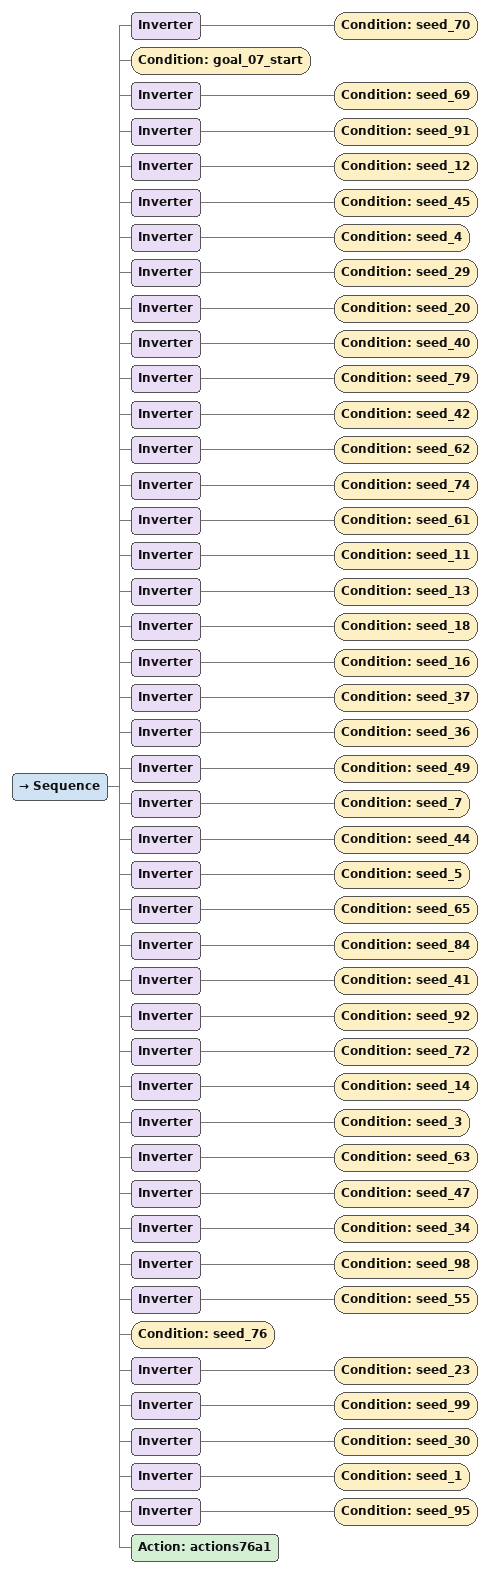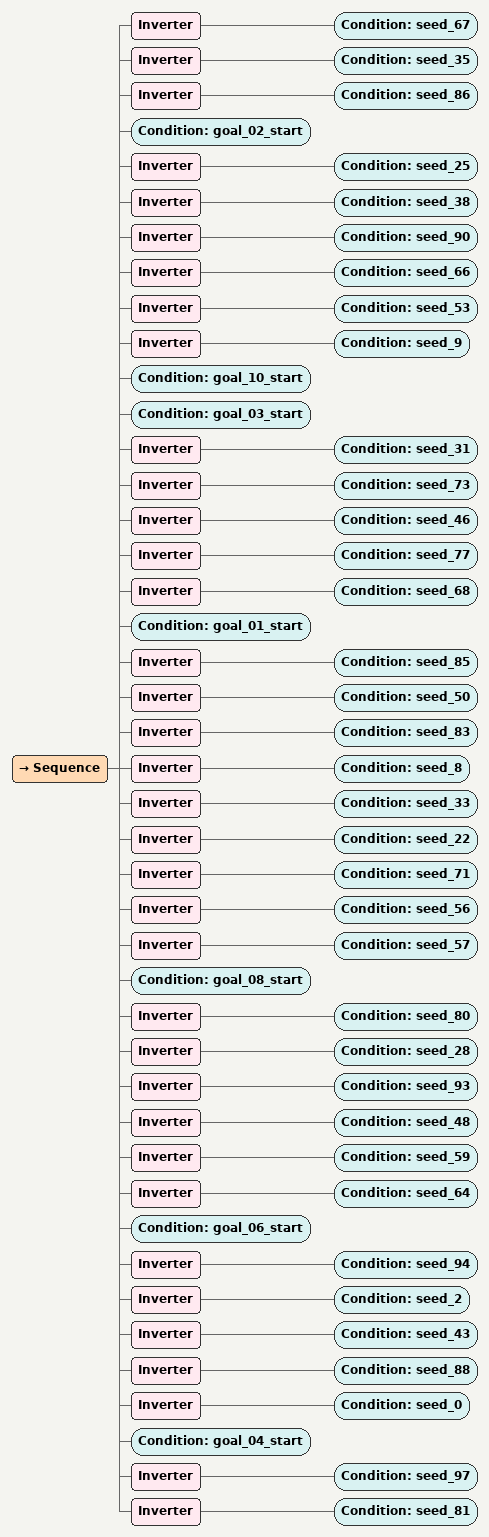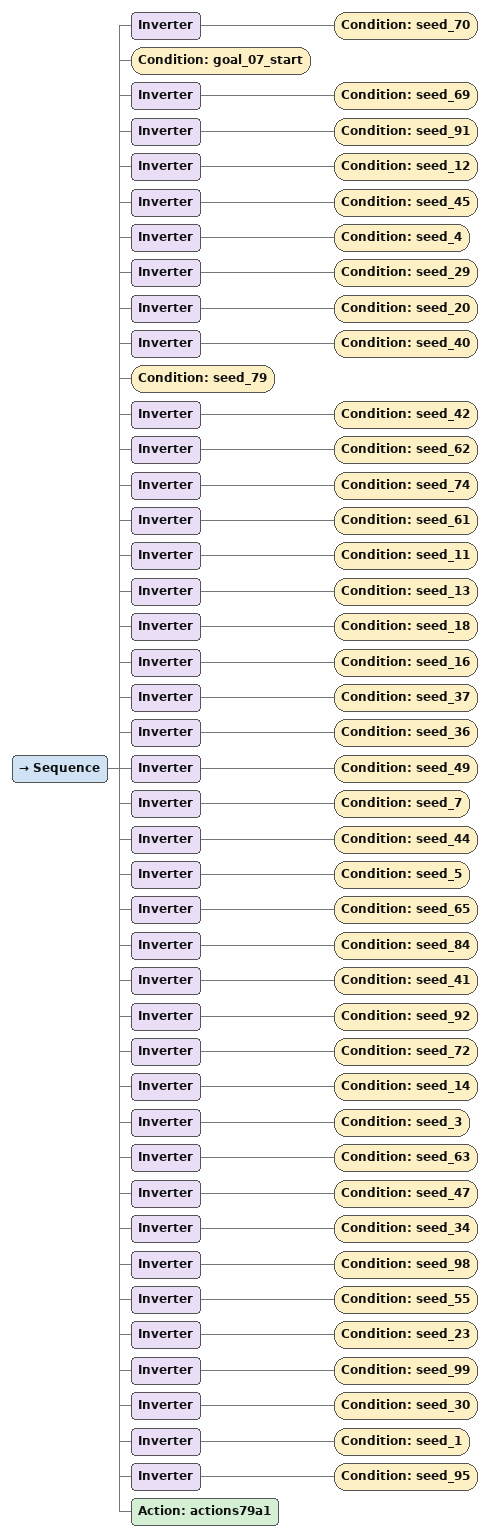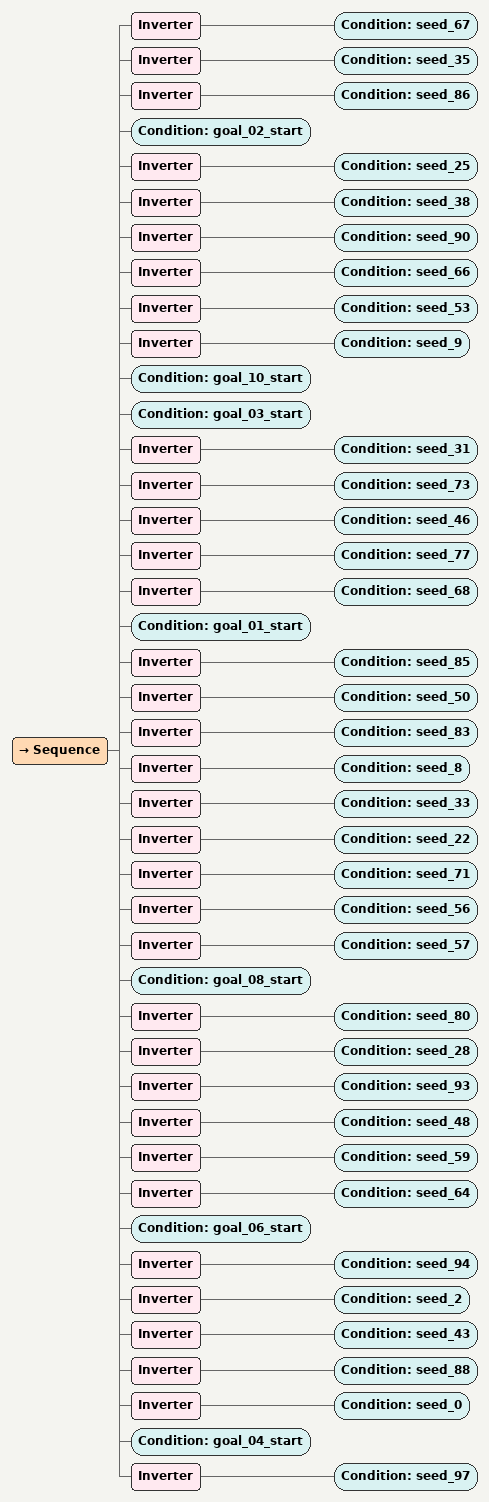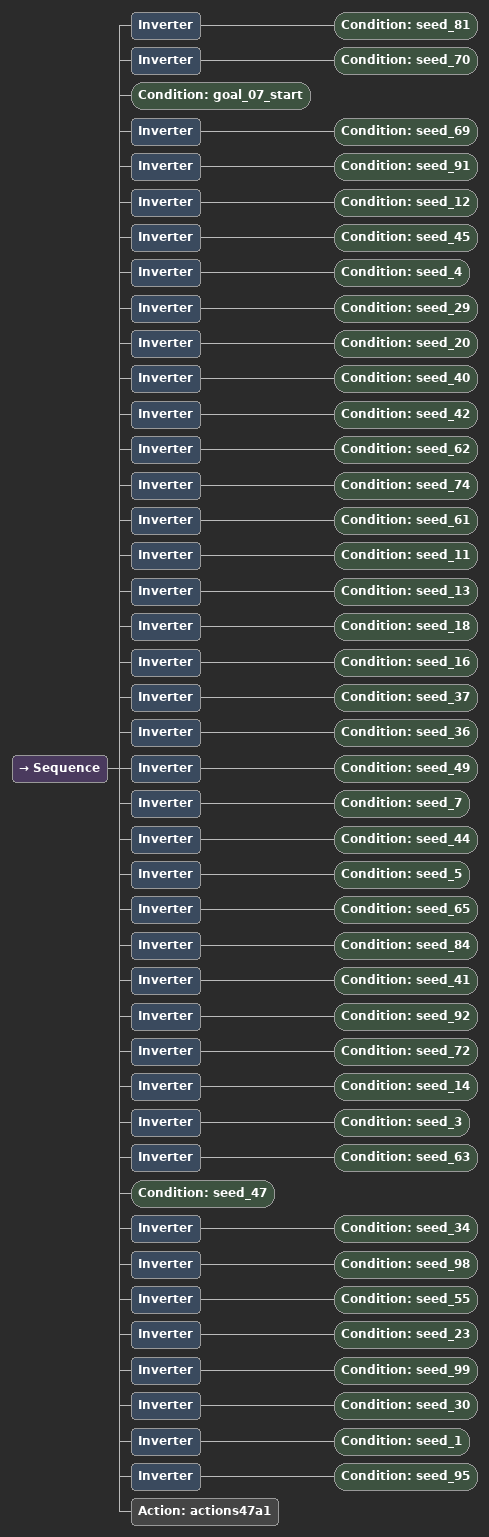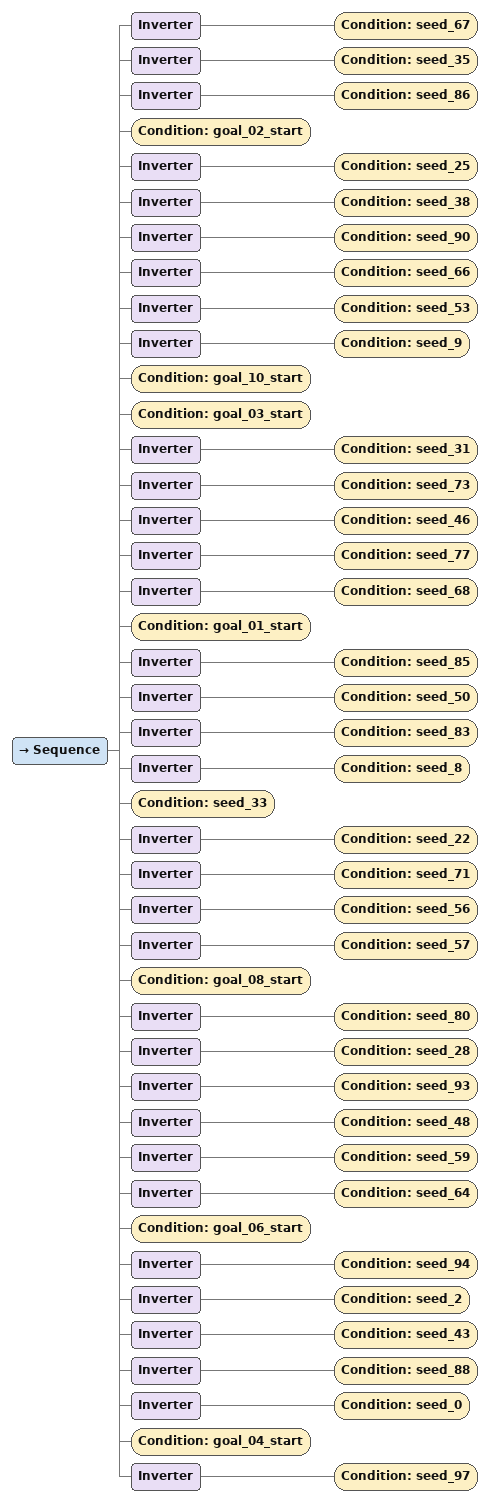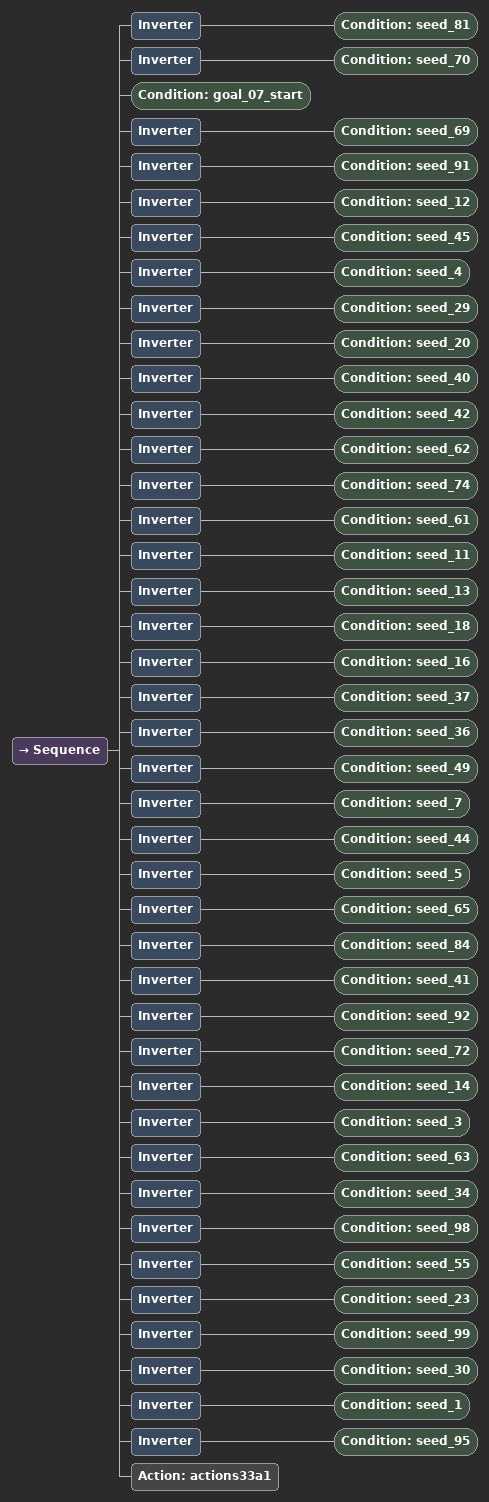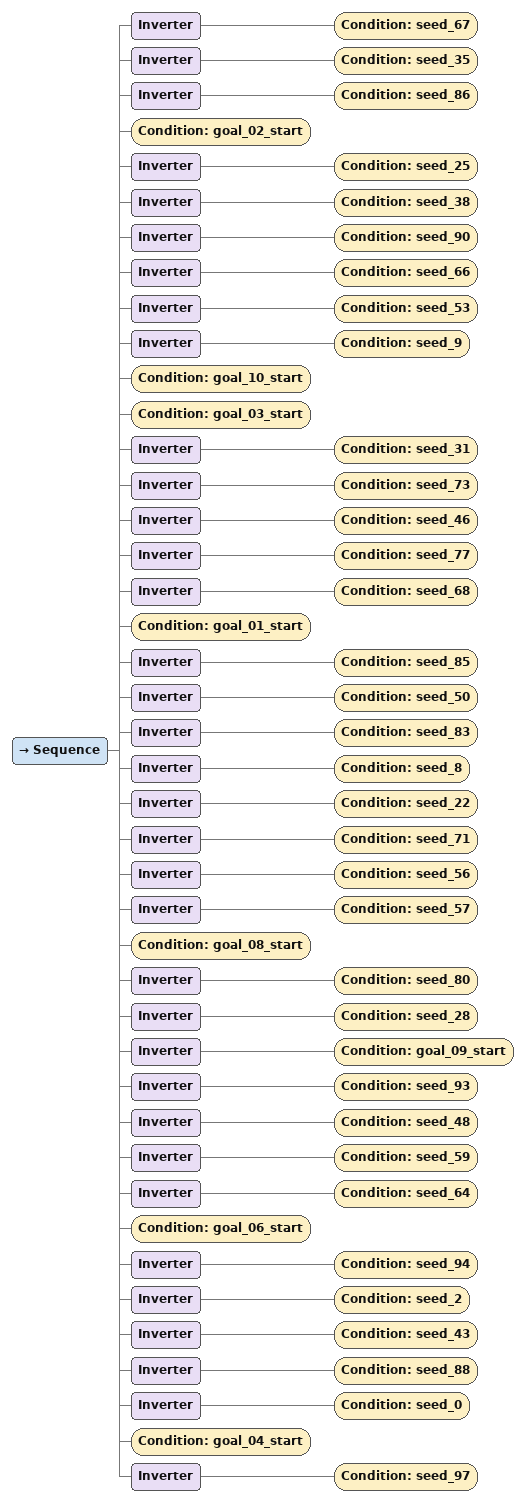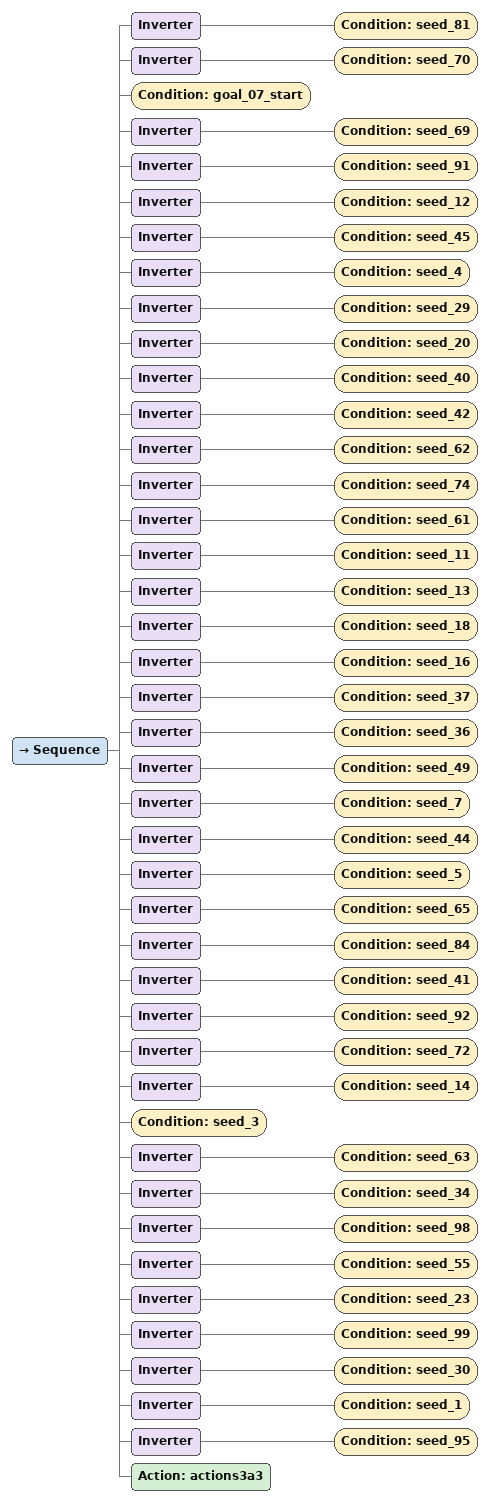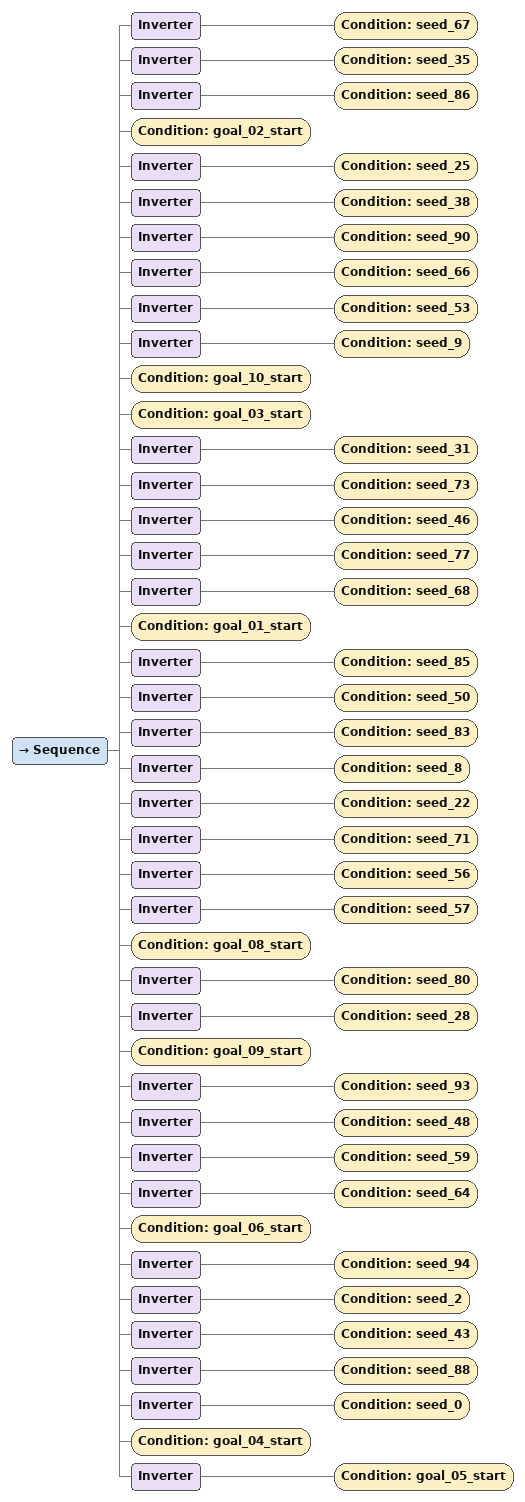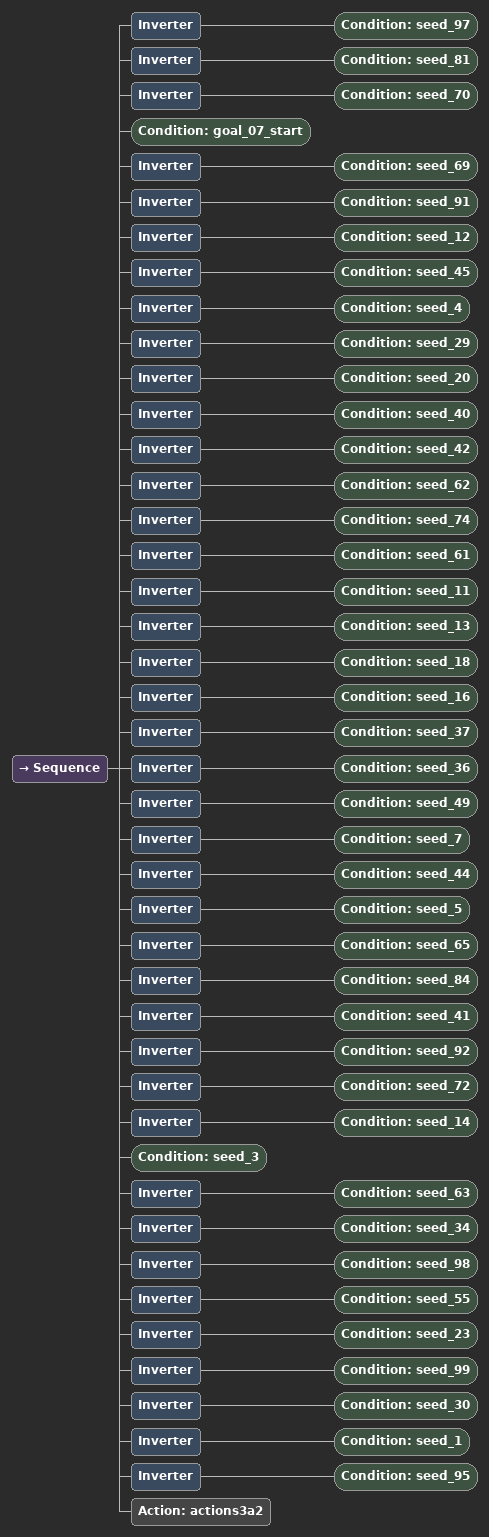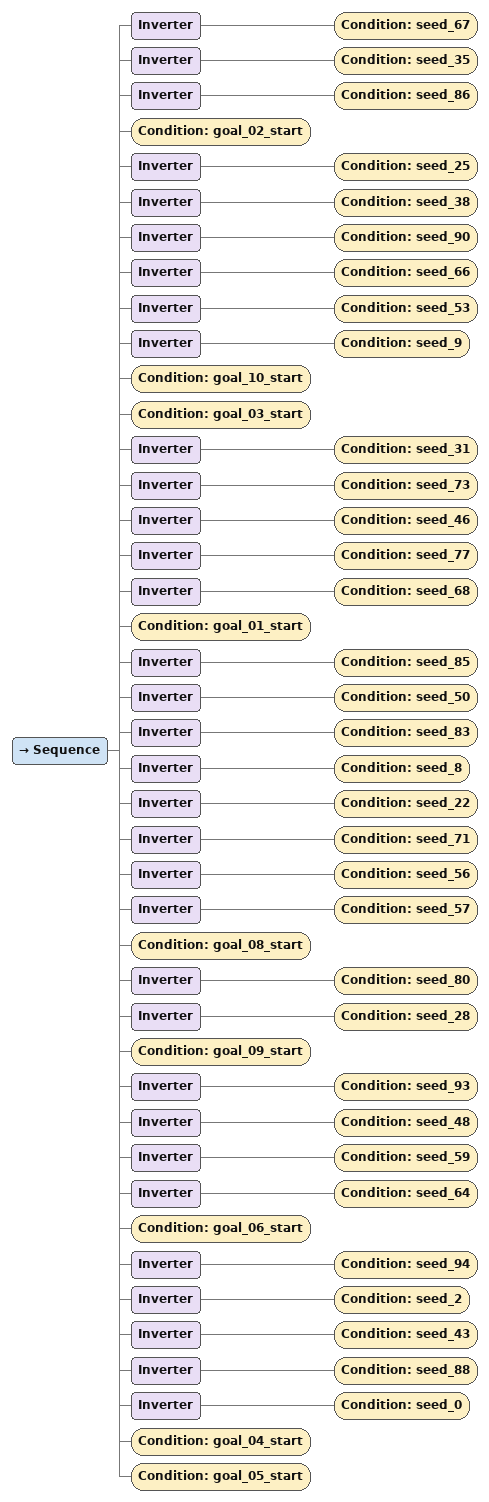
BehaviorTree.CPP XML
<Sequence>
  <Inverter>
    <Condition ID="seed_70"/>
  </Inverter>
  <Condition ID="goal_07_start"/>
  <Inverter>
    <Condition ID="seed_69"/>
  </Inverter>
  <Inverter>
    <Condition ID="seed_91"/>
  </Inverter>
  <Inverter>
    <Condition ID="seed_12"/>
  </Inverter>
  <Inverter>
    <Condition ID="seed_45"/>
  </Inverter>
  <Inverter>
    <Condition ID="seed_4"/>
  </Inverter>
  <Inverter>
    <Condition ID="seed_29"/>
  </Inverter>
  <Inverter>
    <Condition ID="seed_20"/>
  </Inverter>
  <Inverter>
    <Condition ID="seed_40"/>
  </Inverter>
  <Inverter>
    <Condition ID="seed_79"/>
  </Inverter>
  <Inverter>
    <Condition ID="seed_42"/>
  </Inverter>
  <Inverter>
    <Condition ID="seed_62"/>
  </Inverter>
  <Inverter>
    <Condition ID="seed_74"/>
  </Inverter>
  <Inverter>
    <Condition ID="seed_61"/>
  </Inverter>
  <Inverter>
    <Condition ID="seed_11"/>
  </Inverter>
  <Inverter>
    <Condition ID="seed_13"/>
  </Inverter>
  <Inverter>
    <Condition ID="seed_18"/>
  </Inverter>
  <Inverter>
    <Condition ID="seed_16"/>
  </Inverter>
  <Inverter>
    <Condition ID="seed_37"/>
  </Inverter>
  <Inverter>
    <Condition ID="seed_36"/>
  </Inverter>
  <Inverter>
    <Condition ID="seed_49"/>
  </Inverter>
  <Inverter>
    <Condition ID="seed_7"/>
  </Inverter>
  <Inverter>
    <Condition ID="seed_44"/>
  </Inverter>
  <Inverter>
    <Condition ID="seed_5"/>
  </Inverter>
  <Inverter>
    <Condition ID="seed_65"/>
  </Inverter>
  <Inverter>
    <Condition ID="seed_84"/>
  </Inverter>
  <Inverter>
    <Condition ID="seed_41"/>
  </Inverter>
  <Inverter>
    <Condition ID="seed_92"/>
  </Inverter>
  <Inverter>
    <Condition ID="seed_72"/>
  </Inverter>
  <Inverter>
    <Condition ID="seed_14"/>
  </Inverter>
  <Inverter>
    <Condition ID="seed_3"/>
  </Inverter>
  <Inverter>
    <Condition ID="seed_63"/>
  </Inverter>
  <Inverter>
    <Condition ID="seed_47"/>
  </Inverter>
  <Inverter>
    <Condition ID="seed_34"/>
  </Inverter>
  <Inverter>
    <Condition ID="seed_98"/>
  </Inverter>
  <Inverter>
    <Condition ID="seed_55"/>
  </Inverter>
  <Condition ID="seed_76"/>
  <Inverter>
    <Condition ID="seed_23"/>
  </Inverter>
  <Inverter>
    <Condition ID="seed_99"/>
  </Inverter>
  <Inverter>
    <Condition ID="seed_30"/>
  </Inverter>
  <Inverter>
    <Condition ID="seed_1"/>
  </Inverter>
  <Inverter>
    <Condition ID="seed_95"/>
  </Inverter>
  <Action ID="actions76a1"/>
</Sequence>

<Sequence>
  <Inverter>
    <Condition ID="seed_67"/>
  </Inverter>
  <Inverter>
    <Condition ID="seed_35"/>
  </Inverter>
  <Inverter>
    <Condition ID="seed_86"/>
  </Inverter>
  <Condition ID="goal_02_start"/>
  <Inverter>
    <Condition ID="seed_25"/>
  </Inverter>
  <Inverter>
    <Condition ID="seed_38"/>
  </Inverter>
  <Inverter>
    <Condition ID="seed_90"/>
  </Inverter>
  <Inverter>
    <Condition ID="seed_66"/>
  </Inverter>
  <Inverter>
    <Condition ID="seed_53"/>
  </Inverter>
  <Inverter>
    <Condition ID="seed_9"/>
  </Inverter>
  <Condition ID="goal_10_start"/>
  <Condition ID="goal_03_start"/>
  <Inverter>
    <Condition ID="seed_31"/>
  </Inverter>
  <Inverter>
    <Condition ID="seed_73"/>
  </Inverter>
  <Inverter>
    <Condition ID="seed_46"/>
  </Inverter>
  <Inverter>
    <Condition ID="seed_77"/>
  </Inverter>
  <Inverter>
    <Condition ID="seed_68"/>
  </Inverter>
  <Condition ID="goal_01_start"/>
  <Inverter>
    <Condition ID="seed_85"/>
  </Inverter>
  <Inverter>
    <Condition ID="seed_50"/>
  </Inverter>
  <Inverter>
    <Condition ID="seed_83"/>
  </Inverter>
  <Inverter>
    <Condition ID="seed_8"/>
  </Inverter>
  <Inverter>
    <Condition ID="seed_33"/>
  </Inverter>
  <Inverter>
    <Condition ID="seed_22"/>
  </Inverter>
  <Inverter>
    <Condition ID="seed_71"/>
  </Inverter>
  <Inverter>
    <Condition ID="seed_56"/>
  </Inverter>
  <Inverter>
    <Condition ID="seed_57"/>
  </Inverter>
  <Condition ID="goal_08_start"/>
  <Inverter>
    <Condition ID="seed_80"/>
  </Inverter>
  <Inverter>
    <Condition ID="seed_28"/>
  </Inverter>
  <Inverter>
    <Condition ID="seed_93"/>
  </Inverter>
  <Inverter>
    <Condition ID="seed_48"/>
  </Inverter>
  <Inverter>
    <Condition ID="seed_59"/>
  </Inverter>
  <Inverter>
    <Condition ID="seed_64"/>
  </Inverter>
  <Condition ID="goal_06_start"/>
  <Inverter>
    <Condition ID="seed_94"/>
  </Inverter>
  <Inverter>
    <Condition ID="seed_2"/>
  </Inverter>
  <Inverter>
    <Condition ID="seed_43"/>
  </Inverter>
  <Inverter>
    <Condition ID="seed_88"/>
  </Inverter>
  <Inverter>
    <Condition ID="seed_0"/>
  </Inverter>
  <Condition ID="goal_04_start"/>
  <Inverter>
    <Condition ID="seed_97"/>
  </Inverter>
  <Inverter>
    <Condition ID="seed_81"/>
  </Inverter>
</Sequence>

<Sequence>
  <Inverter>
    <Condition ID="seed_70"/>
  </Inverter>
  <Condition ID="goal_07_start"/>
  <Inverter>
    <Condition ID="seed_69"/>
  </Inverter>
  <Inverter>
    <Condition ID="seed_91"/>
  </Inverter>
  <Inverter>
    <Condition ID="seed_12"/>
  </Inverter>
  <Inverter>
    <Condition ID="seed_45"/>
  </Inverter>
  <Inverter>
    <Condition ID="seed_4"/>
  </Inverter>
  <Inverter>
    <Condition ID="seed_29"/>
  </Inverter>
  <Inverter>
    <Condition ID="seed_20"/>
  </Inverter>
  <Inverter>
    <Condition ID="seed_40"/>
  </Inverter>
  <Condition ID="seed_79"/>
  <Inverter>
    <Condition ID="seed_42"/>
  </Inverter>
  <Inverter>
    <Condition ID="seed_62"/>
  </Inverter>
  <Inverter>
    <Condition ID="seed_74"/>
  </Inverter>
  <Inverter>
    <Condition ID="seed_61"/>
  </Inverter>
  <Inverter>
    <Condition ID="seed_11"/>
  </Inverter>
  <Inverter>
    <Condition ID="seed_13"/>
  </Inverter>
  <Inverter>
    <Condition ID="seed_18"/>
  </Inverter>
  <Inverter>
    <Condition ID="seed_16"/>
  </Inverter>
  <Inverter>
    <Condition ID="seed_37"/>
  </Inverter>
  <Inverter>
    <Condition ID="seed_36"/>
  </Inverter>
  <Inverter>
    <Condition ID="seed_49"/>
  </Inverter>
  <Inverter>
    <Condition ID="seed_7"/>
  </Inverter>
  <Inverter>
    <Condition ID="seed_44"/>
  </Inverter>
  <Inverter>
    <Condition ID="seed_5"/>
  </Inverter>
  <Inverter>
    <Condition ID="seed_65"/>
  </Inverter>
  <Inverter>
    <Condition ID="seed_84"/>
  </Inverter>
  <Inverter>
    <Condition ID="seed_41"/>
  </Inverter>
  <Inverter>
    <Condition ID="seed_92"/>
  </Inverter>
  <Inverter>
    <Condition ID="seed_72"/>
  </Inverter>
  <Inverter>
    <Condition ID="seed_14"/>
  </Inverter>
  <Inverter>
    <Condition ID="seed_3"/>
  </Inverter>
  <Inverter>
    <Condition ID="seed_63"/>
  </Inverter>
  <Inverter>
    <Condition ID="seed_47"/>
  </Inverter>
  <Inverter>
    <Condition ID="seed_34"/>
  </Inverter>
  <Inverter>
    <Condition ID="seed_98"/>
  </Inverter>
  <Inverter>
    <Condition ID="seed_55"/>
  </Inverter>
  <Inverter>
    <Condition ID="seed_23"/>
  </Inverter>
  <Inverter>
    <Condition ID="seed_99"/>
  </Inverter>
  <Inverter>
    <Condition ID="seed_30"/>
  </Inverter>
  <Inverter>
    <Condition ID="seed_1"/>
  </Inverter>
  <Inverter>
    <Condition ID="seed_95"/>
  </Inverter>
  <Action ID="actions79a1"/>
</Sequence>

<Sequence>
  <Inverter>
    <Condition ID="seed_67"/>
  </Inverter>
  <Inverter>
    <Condition ID="seed_35"/>
  </Inverter>
  <Inverter>
    <Condition ID="seed_86"/>
  </Inverter>
  <Condition ID="goal_02_start"/>
  <Inverter>
    <Condition ID="seed_25"/>
  </Inverter>
  <Inverter>
    <Condition ID="seed_38"/>
  </Inverter>
  <Inverter>
    <Condition ID="seed_90"/>
  </Inverter>
  <Inverter>
    <Condition ID="seed_66"/>
  </Inverter>
  <Inverter>
    <Condition ID="seed_53"/>
  </Inverter>
  <Inverter>
    <Condition ID="seed_9"/>
  </Inverter>
  <Condition ID="goal_10_start"/>
  <Condition ID="goal_03_start"/>
  <Inverter>
    <Condition ID="seed_31"/>
  </Inverter>
  <Inverter>
    <Condition ID="seed_73"/>
  </Inverter>
  <Inverter>
    <Condition ID="seed_46"/>
  </Inverter>
  <Inverter>
    <Condition ID="seed_77"/>
  </Inverter>
  <Inverter>
    <Condition ID="seed_68"/>
  </Inverter>
  <Condition ID="goal_01_start"/>
  <Inverter>
    <Condition ID="seed_85"/>
  </Inverter>
  <Inverter>
    <Condition ID="seed_50"/>
  </Inverter>
  <Inverter>
    <Condition ID="seed_83"/>
  </Inverter>
  <Inverter>
    <Condition ID="seed_8"/>
  </Inverter>
  <Inverter>
    <Condition ID="seed_33"/>
  </Inverter>
  <Inverter>
    <Condition ID="seed_22"/>
  </Inverter>
  <Inverter>
    <Condition ID="seed_71"/>
  </Inverter>
  <Inverter>
    <Condition ID="seed_56"/>
  </Inverter>
  <Inverter>
    <Condition ID="seed_57"/>
  </Inverter>
  <Condition ID="goal_08_start"/>
  <Inverter>
    <Condition ID="seed_80"/>
  </Inverter>
  <Inverter>
    <Condition ID="seed_28"/>
  </Inverter>
  <Inverter>
    <Condition ID="seed_93"/>
  </Inverter>
  <Inverter>
    <Condition ID="seed_48"/>
  </Inverter>
  <Inverter>
    <Condition ID="seed_59"/>
  </Inverter>
  <Inverter>
    <Condition ID="seed_64"/>
  </Inverter>
  <Condition ID="goal_06_start"/>
  <Inverter>
    <Condition ID="seed_94"/>
  </Inverter>
  <Inverter>
    <Condition ID="seed_2"/>
  </Inverter>
  <Inverter>
    <Condition ID="seed_43"/>
  </Inverter>
  <Inverter>
    <Condition ID="seed_88"/>
  </Inverter>
  <Inverter>
    <Condition ID="seed_0"/>
  </Inverter>
  <Condition ID="goal_04_start"/>
  <Inverter>
    <Condition ID="seed_97"/>
  </Inverter>
</Sequence>

<Sequence>
  <Inverter>
    <Condition ID="seed_81"/>
  </Inverter>
  <Inverter>
    <Condition ID="seed_70"/>
  </Inverter>
  <Condition ID="goal_07_start"/>
  <Inverter>
    <Condition ID="seed_69"/>
  </Inverter>
  <Inverter>
    <Condition ID="seed_91"/>
  </Inverter>
  <Inverter>
    <Condition ID="seed_12"/>
  </Inverter>
  <Inverter>
    <Condition ID="seed_45"/>
  </Inverter>
  <Inverter>
    <Condition ID="seed_4"/>
  </Inverter>
  <Inverter>
    <Condition ID="seed_29"/>
  </Inverter>
  <Inverter>
    <Condition ID="seed_20"/>
  </Inverter>
  <Inverter>
    <Condition ID="seed_40"/>
  </Inverter>
  <Inverter>
    <Condition ID="seed_42"/>
  </Inverter>
  <Inverter>
    <Condition ID="seed_62"/>
  </Inverter>
  <Inverter>
    <Condition ID="seed_74"/>
  </Inverter>
  <Inverter>
    <Condition ID="seed_61"/>
  </Inverter>
  <Inverter>
    <Condition ID="seed_11"/>
  </Inverter>
  <Inverter>
    <Condition ID="seed_13"/>
  </Inverter>
  <Inverter>
    <Condition ID="seed_18"/>
  </Inverter>
  <Inverter>
    <Condition ID="seed_16"/>
  </Inverter>
  <Inverter>
    <Condition ID="seed_37"/>
  </Inverter>
  <Inverter>
    <Condition ID="seed_36"/>
  </Inverter>
  <Inverter>
    <Condition ID="seed_49"/>
  </Inverter>
  <Inverter>
    <Condition ID="seed_7"/>
  </Inverter>
  <Inverter>
    <Condition ID="seed_44"/>
  </Inverter>
  <Inverter>
    <Condition ID="seed_5"/>
  </Inverter>
  <Inverter>
    <Condition ID="seed_65"/>
  </Inverter>
  <Inverter>
    <Condition ID="seed_84"/>
  </Inverter>
  <Inverter>
    <Condition ID="seed_41"/>
  </Inverter>
  <Inverter>
    <Condition ID="seed_92"/>
  </Inverter>
  <Inverter>
    <Condition ID="seed_72"/>
  </Inverter>
  <Inverter>
    <Condition ID="seed_14"/>
  </Inverter>
  <Inverter>
    <Condition ID="seed_3"/>
  </Inverter>
  <Inverter>
    <Condition ID="seed_63"/>
  </Inverter>
  <Condition ID="seed_47"/>
  <Inverter>
    <Condition ID="seed_34"/>
  </Inverter>
  <Inverter>
    <Condition ID="seed_98"/>
  </Inverter>
  <Inverter>
    <Condition ID="seed_55"/>
  </Inverter>
  <Inverter>
    <Condition ID="seed_23"/>
  </Inverter>
  <Inverter>
    <Condition ID="seed_99"/>
  </Inverter>
  <Inverter>
    <Condition ID="seed_30"/>
  </Inverter>
  <Inverter>
    <Condition ID="seed_1"/>
  </Inverter>
  <Inverter>
    <Condition ID="seed_95"/>
  </Inverter>
  <Action ID="actions47a1"/>
</Sequence>

<Sequence>
  <Inverter>
    <Condition ID="seed_67"/>
  </Inverter>
  <Inverter>
    <Condition ID="seed_35"/>
  </Inverter>
  <Inverter>
    <Condition ID="seed_86"/>
  </Inverter>
  <Condition ID="goal_02_start"/>
  <Inverter>
    <Condition ID="seed_25"/>
  </Inverter>
  <Inverter>
    <Condition ID="seed_38"/>
  </Inverter>
  <Inverter>
    <Condition ID="seed_90"/>
  </Inverter>
  <Inverter>
    <Condition ID="seed_66"/>
  </Inverter>
  <Inverter>
    <Condition ID="seed_53"/>
  </Inverter>
  <Inverter>
    <Condition ID="seed_9"/>
  </Inverter>
  <Condition ID="goal_10_start"/>
  <Condition ID="goal_03_start"/>
  <Inverter>
    <Condition ID="seed_31"/>
  </Inverter>
  <Inverter>
    <Condition ID="seed_73"/>
  </Inverter>
  <Inverter>
    <Condition ID="seed_46"/>
  </Inverter>
  <Inverter>
    <Condition ID="seed_77"/>
  </Inverter>
  <Inverter>
    <Condition ID="seed_68"/>
  </Inverter>
  <Condition ID="goal_01_start"/>
  <Inverter>
    <Condition ID="seed_85"/>
  </Inverter>
  <Inverter>
    <Condition ID="seed_50"/>
  </Inverter>
  <Inverter>
    <Condition ID="seed_83"/>
  </Inverter>
  <Inverter>
    <Condition ID="seed_8"/>
  </Inverter>
  <Condition ID="seed_33"/>
  <Inverter>
    <Condition ID="seed_22"/>
  </Inverter>
  <Inverter>
    <Condition ID="seed_71"/>
  </Inverter>
  <Inverter>
    <Condition ID="seed_56"/>
  </Inverter>
  <Inverter>
    <Condition ID="seed_57"/>
  </Inverter>
  <Condition ID="goal_08_start"/>
  <Inverter>
    <Condition ID="seed_80"/>
  </Inverter>
  <Inverter>
    <Condition ID="seed_28"/>
  </Inverter>
  <Inverter>
    <Condition ID="seed_93"/>
  </Inverter>
  <Inverter>
    <Condition ID="seed_48"/>
  </Inverter>
  <Inverter>
    <Condition ID="seed_59"/>
  </Inverter>
  <Inverter>
    <Condition ID="seed_64"/>
  </Inverter>
  <Condition ID="goal_06_start"/>
  <Inverter>
    <Condition ID="seed_94"/>
  </Inverter>
  <Inverter>
    <Condition ID="seed_2"/>
  </Inverter>
  <Inverter>
    <Condition ID="seed_43"/>
  </Inverter>
  <Inverter>
    <Condition ID="seed_88"/>
  </Inverter>
  <Inverter>
    <Condition ID="seed_0"/>
  </Inverter>
  <Condition ID="goal_04_start"/>
  <Inverter>
    <Condition ID="seed_97"/>
  </Inverter>
</Sequence>

<Sequence>
  <Inverter>
    <Condition ID="seed_81"/>
  </Inverter>
  <Inverter>
    <Condition ID="seed_70"/>
  </Inverter>
  <Condition ID="goal_07_start"/>
  <Inverter>
    <Condition ID="seed_69"/>
  </Inverter>
  <Inverter>
    <Condition ID="seed_91"/>
  </Inverter>
  <Inverter>
    <Condition ID="seed_12"/>
  </Inverter>
  <Inverter>
    <Condition ID="seed_45"/>
  </Inverter>
  <Inverter>
    <Condition ID="seed_4"/>
  </Inverter>
  <Inverter>
    <Condition ID="seed_29"/>
  </Inverter>
  <Inverter>
    <Condition ID="seed_20"/>
  </Inverter>
  <Inverter>
    <Condition ID="seed_40"/>
  </Inverter>
  <Inverter>
    <Condition ID="seed_42"/>
  </Inverter>
  <Inverter>
    <Condition ID="seed_62"/>
  </Inverter>
  <Inverter>
    <Condition ID="seed_74"/>
  </Inverter>
  <Inverter>
    <Condition ID="seed_61"/>
  </Inverter>
  <Inverter>
    <Condition ID="seed_11"/>
  </Inverter>
  <Inverter>
    <Condition ID="seed_13"/>
  </Inverter>
  <Inverter>
    <Condition ID="seed_18"/>
  </Inverter>
  <Inverter>
    <Condition ID="seed_16"/>
  </Inverter>
  <Inverter>
    <Condition ID="seed_37"/>
  </Inverter>
  <Inverter>
    <Condition ID="seed_36"/>
  </Inverter>
  <Inverter>
    <Condition ID="seed_49"/>
  </Inverter>
  <Inverter>
    <Condition ID="seed_7"/>
  </Inverter>
  <Inverter>
    <Condition ID="seed_44"/>
  </Inverter>
  <Inverter>
    <Condition ID="seed_5"/>
  </Inverter>
  <Inverter>
    <Condition ID="seed_65"/>
  </Inverter>
  <Inverter>
    <Condition ID="seed_84"/>
  </Inverter>
  <Inverter>
    <Condition ID="seed_41"/>
  </Inverter>
  <Inverter>
    <Condition ID="seed_92"/>
  </Inverter>
  <Inverter>
    <Condition ID="seed_72"/>
  </Inverter>
  <Inverter>
    <Condition ID="seed_14"/>
  </Inverter>
  <Inverter>
    <Condition ID="seed_3"/>
  </Inverter>
  <Inverter>
    <Condition ID="seed_63"/>
  </Inverter>
  <Inverter>
    <Condition ID="seed_34"/>
  </Inverter>
  <Inverter>
    <Condition ID="seed_98"/>
  </Inverter>
  <Inverter>
    <Condition ID="seed_55"/>
  </Inverter>
  <Inverter>
    <Condition ID="seed_23"/>
  </Inverter>
  <Inverter>
    <Condition ID="seed_99"/>
  </Inverter>
  <Inverter>
    <Condition ID="seed_30"/>
  </Inverter>
  <Inverter>
    <Condition ID="seed_1"/>
  </Inverter>
  <Inverter>
    <Condition ID="seed_95"/>
  </Inverter>
  <Action ID="actions33a1"/>
</Sequence>

<Sequence>
  <Inverter>
    <Condition ID="seed_67"/>
  </Inverter>
  <Inverter>
    <Condition ID="seed_35"/>
  </Inverter>
  <Inverter>
    <Condition ID="seed_86"/>
  </Inverter>
  <Condition ID="goal_02_start"/>
  <Inverter>
    <Condition ID="seed_25"/>
  </Inverter>
  <Inverter>
    <Condition ID="seed_38"/>
  </Inverter>
  <Inverter>
    <Condition ID="seed_90"/>
  </Inverter>
  <Inverter>
    <Condition ID="seed_66"/>
  </Inverter>
  <Inverter>
    <Condition ID="seed_53"/>
  </Inverter>
  <Inverter>
    <Condition ID="seed_9"/>
  </Inverter>
  <Condition ID="goal_10_start"/>
  <Condition ID="goal_03_start"/>
  <Inverter>
    <Condition ID="seed_31"/>
  </Inverter>
  <Inverter>
    <Condition ID="seed_73"/>
  </Inverter>
  <Inverter>
    <Condition ID="seed_46"/>
  </Inverter>
  <Inverter>
    <Condition ID="seed_77"/>
  </Inverter>
  <Inverter>
    <Condition ID="seed_68"/>
  </Inverter>
  <Condition ID="goal_01_start"/>
  <Inverter>
    <Condition ID="seed_85"/>
  </Inverter>
  <Inverter>
    <Condition ID="seed_50"/>
  </Inverter>
  <Inverter>
    <Condition ID="seed_83"/>
  </Inverter>
  <Inverter>
    <Condition ID="seed_8"/>
  </Inverter>
  <Inverter>
    <Condition ID="seed_22"/>
  </Inverter>
  <Inverter>
    <Condition ID="seed_71"/>
  </Inverter>
  <Inverter>
    <Condition ID="seed_56"/>
  </Inverter>
  <Inverter>
    <Condition ID="seed_57"/>
  </Inverter>
  <Condition ID="goal_08_start"/>
  <Inverter>
    <Condition ID="seed_80"/>
  </Inverter>
  <Inverter>
    <Condition ID="seed_28"/>
  </Inverter>
  <Inverter>
    <Condition ID="goal_09_start"/>
  </Inverter>
  <Inverter>
    <Condition ID="seed_93"/>
  </Inverter>
  <Inverter>
    <Condition ID="seed_48"/>
  </Inverter>
  <Inverter>
    <Condition ID="seed_59"/>
  </Inverter>
  <Inverter>
    <Condition ID="seed_64"/>
  </Inverter>
  <Condition ID="goal_06_start"/>
  <Inverter>
    <Condition ID="seed_94"/>
  </Inverter>
  <Inverter>
    <Condition ID="seed_2"/>
  </Inverter>
  <Inverter>
    <Condition ID="seed_43"/>
  </Inverter>
  <Inverter>
    <Condition ID="seed_88"/>
  </Inverter>
  <Inverter>
    <Condition ID="seed_0"/>
  </Inverter>
  <Condition ID="goal_04_start"/>
  <Inverter>
    <Condition ID="seed_97"/>
  </Inverter>
</Sequence>

<Sequence>
  <Inverter>
    <Condition ID="seed_81"/>
  </Inverter>
  <Inverter>
    <Condition ID="seed_70"/>
  </Inverter>
  <Condition ID="goal_07_start"/>
  <Inverter>
    <Condition ID="seed_69"/>
  </Inverter>
  <Inverter>
    <Condition ID="seed_91"/>
  </Inverter>
  <Inverter>
    <Condition ID="seed_12"/>
  </Inverter>
  <Inverter>
    <Condition ID="seed_45"/>
  </Inverter>
  <Inverter>
    <Condition ID="seed_4"/>
  </Inverter>
  <Inverter>
    <Condition ID="seed_29"/>
  </Inverter>
  <Inverter>
    <Condition ID="seed_20"/>
  </Inverter>
  <Inverter>
    <Condition ID="seed_40"/>
  </Inverter>
  <Inverter>
    <Condition ID="seed_42"/>
  </Inverter>
  <Inverter>
    <Condition ID="seed_62"/>
  </Inverter>
  <Inverter>
    <Condition ID="seed_74"/>
  </Inverter>
  <Inverter>
    <Condition ID="seed_61"/>
  </Inverter>
  <Inverter>
    <Condition ID="seed_11"/>
  </Inverter>
  <Inverter>
    <Condition ID="seed_13"/>
  </Inverter>
  <Inverter>
    <Condition ID="seed_18"/>
  </Inverter>
  <Inverter>
    <Condition ID="seed_16"/>
  </Inverter>
  <Inverter>
    <Condition ID="seed_37"/>
  </Inverter>
  <Inverter>
    <Condition ID="seed_36"/>
  </Inverter>
  <Inverter>
    <Condition ID="seed_49"/>
  </Inverter>
  <Inverter>
    <Condition ID="seed_7"/>
  </Inverter>
  <Inverter>
    <Condition ID="seed_44"/>
  </Inverter>
  <Inverter>
    <Condition ID="seed_5"/>
  </Inverter>
  <Inverter>
    <Condition ID="seed_65"/>
  </Inverter>
  <Inverter>
    <Condition ID="seed_84"/>
  </Inverter>
  <Inverter>
    <Condition ID="seed_41"/>
  </Inverter>
  <Inverter>
    <Condition ID="seed_92"/>
  </Inverter>
  <Inverter>
    <Condition ID="seed_72"/>
  </Inverter>
  <Inverter>
    <Condition ID="seed_14"/>
  </Inverter>
  <Condition ID="seed_3"/>
  <Inverter>
    <Condition ID="seed_63"/>
  </Inverter>
  <Inverter>
    <Condition ID="seed_34"/>
  </Inverter>
  <Inverter>
    <Condition ID="seed_98"/>
  </Inverter>
  <Inverter>
    <Condition ID="seed_55"/>
  </Inverter>
  <Inverter>
    <Condition ID="seed_23"/>
  </Inverter>
  <Inverter>
    <Condition ID="seed_99"/>
  </Inverter>
  <Inverter>
    <Condition ID="seed_30"/>
  </Inverter>
  <Inverter>
    <Condition ID="seed_1"/>
  </Inverter>
  <Inverter>
    <Condition ID="seed_95"/>
  </Inverter>
  <Action ID="actions3a3"/>
</Sequence>

<Sequence>
  <Inverter>
    <Condition ID="seed_67"/>
  </Inverter>
  <Inverter>
    <Condition ID="seed_35"/>
  </Inverter>
  <Inverter>
    <Condition ID="seed_86"/>
  </Inverter>
  <Condition ID="goal_02_start"/>
  <Inverter>
    <Condition ID="seed_25"/>
  </Inverter>
  <Inverter>
    <Condition ID="seed_38"/>
  </Inverter>
  <Inverter>
    <Condition ID="seed_90"/>
  </Inverter>
  <Inverter>
    <Condition ID="seed_66"/>
  </Inverter>
  <Inverter>
    <Condition ID="seed_53"/>
  </Inverter>
  <Inverter>
    <Condition ID="seed_9"/>
  </Inverter>
  <Condition ID="goal_10_start"/>
  <Condition ID="goal_03_start"/>
  <Inverter>
    <Condition ID="seed_31"/>
  </Inverter>
  <Inverter>
    <Condition ID="seed_73"/>
  </Inverter>
  <Inverter>
    <Condition ID="seed_46"/>
  </Inverter>
  <Inverter>
    <Condition ID="seed_77"/>
  </Inverter>
  <Inverter>
    <Condition ID="seed_68"/>
  </Inverter>
  <Condition ID="goal_01_start"/>
  <Inverter>
    <Condition ID="seed_85"/>
  </Inverter>
  <Inverter>
    <Condition ID="seed_50"/>
  </Inverter>
  <Inverter>
    <Condition ID="seed_83"/>
  </Inverter>
  <Inverter>
    <Condition ID="seed_8"/>
  </Inverter>
  <Inverter>
    <Condition ID="seed_22"/>
  </Inverter>
  <Inverter>
    <Condition ID="seed_71"/>
  </Inverter>
  <Inverter>
    <Condition ID="seed_56"/>
  </Inverter>
  <Inverter>
    <Condition ID="seed_57"/>
  </Inverter>
  <Condition ID="goal_08_start"/>
  <Inverter>
    <Condition ID="seed_80"/>
  </Inverter>
  <Inverter>
    <Condition ID="seed_28"/>
  </Inverter>
  <Condition ID="goal_09_start"/>
  <Inverter>
    <Condition ID="seed_93"/>
  </Inverter>
  <Inverter>
    <Condition ID="seed_48"/>
  </Inverter>
  <Inverter>
    <Condition ID="seed_59"/>
  </Inverter>
  <Inverter>
    <Condition ID="seed_64"/>
  </Inverter>
  <Condition ID="goal_06_start"/>
  <Inverter>
    <Condition ID="seed_94"/>
  </Inverter>
  <Inverter>
    <Condition ID="seed_2"/>
  </Inverter>
  <Inverter>
    <Condition ID="seed_43"/>
  </Inverter>
  <Inverter>
    <Condition ID="seed_88"/>
  </Inverter>
  <Inverter>
    <Condition ID="seed_0"/>
  </Inverter>
  <Condition ID="goal_04_start"/>
  <Inverter>
    <Condition ID="goal_05_start"/>
  </Inverter>
</Sequence>

<Sequence>
  <Inverter>
    <Condition ID="seed_97"/>
  </Inverter>
  <Inverter>
    <Condition ID="seed_81"/>
  </Inverter>
  <Inverter>
    <Condition ID="seed_70"/>
  </Inverter>
  <Condition ID="goal_07_start"/>
  <Inverter>
    <Condition ID="seed_69"/>
  </Inverter>
  <Inverter>
    <Condition ID="seed_91"/>
  </Inverter>
  <Inverter>
    <Condition ID="seed_12"/>
  </Inverter>
  <Inverter>
    <Condition ID="seed_45"/>
  </Inverter>
  <Inverter>
    <Condition ID="seed_4"/>
  </Inverter>
  <Inverter>
    <Condition ID="seed_29"/>
  </Inverter>
  <Inverter>
    <Condition ID="seed_20"/>
  </Inverter>
  <Inverter>
    <Condition ID="seed_40"/>
  </Inverter>
  <Inverter>
    <Condition ID="seed_42"/>
  </Inverter>
  <Inverter>
    <Condition ID="seed_62"/>
  </Inverter>
  <Inverter>
    <Condition ID="seed_74"/>
  </Inverter>
  <Inverter>
    <Condition ID="seed_61"/>
  </Inverter>
  <Inverter>
    <Condition ID="seed_11"/>
  </Inverter>
  <Inverter>
    <Condition ID="seed_13"/>
  </Inverter>
  <Inverter>
    <Condition ID="seed_18"/>
  </Inverter>
  <Inverter>
    <Condition ID="seed_16"/>
  </Inverter>
  <Inverter>
    <Condition ID="seed_37"/>
  </Inverter>
  <Inverter>
    <Condition ID="seed_36"/>
  </Inverter>
  <Inverter>
    <Condition ID="seed_49"/>
  </Inverter>
  <Inverter>
    <Condition ID="seed_7"/>
  </Inverter>
  <Inverter>
    <Condition ID="seed_44"/>
  </Inverter>
  <Inverter>
    <Condition ID="seed_5"/>
  </Inverter>
  <Inverter>
    <Condition ID="seed_65"/>
  </Inverter>
  <Inverter>
    <Condition ID="seed_84"/>
  </Inverter>
  <Inverter>
    <Condition ID="seed_41"/>
  </Inverter>
  <Inverter>
    <Condition ID="seed_92"/>
  </Inverter>
  <Inverter>
    <Condition ID="seed_72"/>
  </Inverter>
  <Inverter>
    <Condition ID="seed_14"/>
  </Inverter>
  <Condition ID="seed_3"/>
  <Inverter>
    <Condition ID="seed_63"/>
  </Inverter>
  <Inverter>
    <Condition ID="seed_34"/>
  </Inverter>
  <Inverter>
    <Condition ID="seed_98"/>
  </Inverter>
  <Inverter>
    <Condition ID="seed_55"/>
  </Inverter>
  <Inverter>
    <Condition ID="seed_23"/>
  </Inverter>
  <Inverter>
    <Condition ID="seed_99"/>
  </Inverter>
  <Inverter>
    <Condition ID="seed_30"/>
  </Inverter>
  <Inverter>
    <Condition ID="seed_1"/>
  </Inverter>
  <Inverter>
    <Condition ID="seed_95"/>
  </Inverter>
  <Action ID="actions3a2"/>
</Sequence>

<Sequence>
  <Inverter>
    <Condition ID="seed_67"/>
  </Inverter>
  <Inverter>
    <Condition ID="seed_35"/>
  </Inverter>
  <Inverter>
    <Condition ID="seed_86"/>
  </Inverter>
  <Condition ID="goal_02_start"/>
  <Inverter>
    <Condition ID="seed_25"/>
  </Inverter>
  <Inverter>
    <Condition ID="seed_38"/>
  </Inverter>
  <Inverter>
    <Condition ID="seed_90"/>
  </Inverter>
  <Inverter>
    <Condition ID="seed_66"/>
  </Inverter>
  <Inverter>
    <Condition ID="seed_53"/>
  </Inverter>
  <Inverter>
    <Condition ID="seed_9"/>
  </Inverter>
  <Condition ID="goal_10_start"/>
  <Condition ID="goal_03_start"/>
  <Inverter>
    <Condition ID="seed_31"/>
  </Inverter>
  <Inverter>
    <Condition ID="seed_73"/>
  </Inverter>
  <Inverter>
    <Condition ID="seed_46"/>
  </Inverter>
  <Inverter>
    <Condition ID="seed_77"/>
  </Inverter>
  <Inverter>
    <Condition ID="seed_68"/>
  </Inverter>
  <Condition ID="goal_01_start"/>
  <Inverter>
    <Condition ID="seed_85"/>
  </Inverter>
  <Inverter>
    <Condition ID="seed_50"/>
  </Inverter>
  <Inverter>
    <Condition ID="seed_83"/>
  </Inverter>
  <Inverter>
    <Condition ID="seed_8"/>
  </Inverter>
  <Inverter>
    <Condition ID="seed_22"/>
  </Inverter>
  <Inverter>
    <Condition ID="seed_71"/>
  </Inverter>
  <Inverter>
    <Condition ID="seed_56"/>
  </Inverter>
  <Inverter>
    <Condition ID="seed_57"/>
  </Inverter>
  <Condition ID="goal_08_start"/>
  <Inverter>
    <Condition ID="seed_80"/>
  </Inverter>
  <Inverter>
    <Condition ID="seed_28"/>
  </Inverter>
  <Condition ID="goal_09_start"/>
  <Inverter>
    <Condition ID="seed_93"/>
  </Inverter>
  <Inverter>
    <Condition ID="seed_48"/>
  </Inverter>
  <Inverter>
    <Condition ID="seed_59"/>
  </Inverter>
  <Inverter>
    <Condition ID="seed_64"/>
  </Inverter>
  <Condition ID="goal_06_start"/>
  <Inverter>
    <Condition ID="seed_94"/>
  </Inverter>
  <Inverter>
    <Condition ID="seed_2"/>
  </Inverter>
  <Inverter>
    <Condition ID="seed_43"/>
  </Inverter>
  <Inverter>
    <Condition ID="seed_88"/>
  </Inverter>
  <Inverter>
    <Condition ID="seed_0"/>
  </Inverter>
  <Condition ID="goal_04_start"/>
  <Condition ID="goal_05_start"/>
</Sequence>
